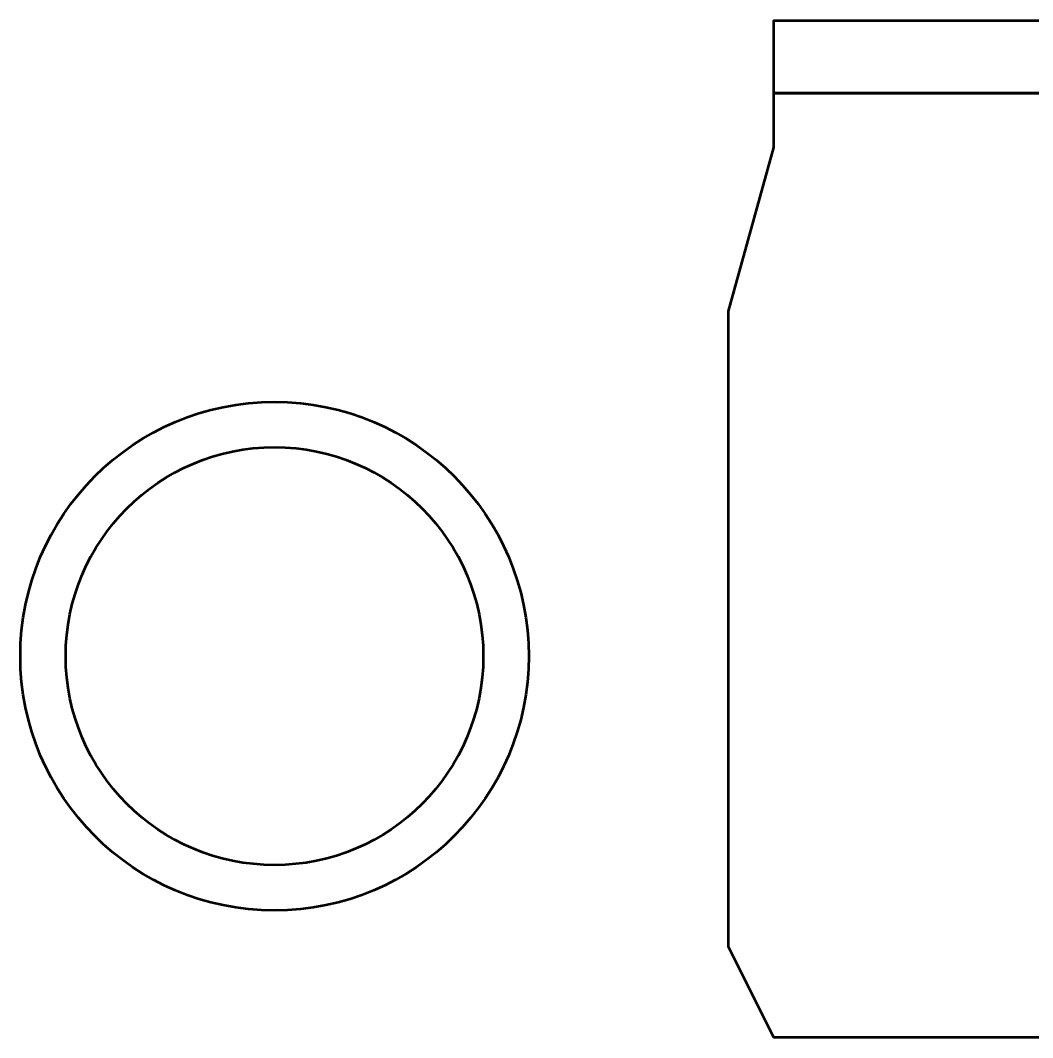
# Model space of a CAD drawing. Header units: centimetres. Extents: x -26.5 to 26.8, y -21 to 28.7.
# Drawn here: x -26.5 to 1.38, y -21 to 7 of the extents above; entities that cross this region are included whole.
import ezdxf

# ---------------------------------------------------------------- set-up
doc = ezdxf.new("R2010")
doc.units = ezdxf.units.CM
doc.header["$MEASUREMENT"] = 0
doc.layers.add('Layer 1', color=7, linetype='Continuous')

msp = doc.modelspace()

# ---------------------------------------------------------------- linework, layer by layer
at = {"layer": 'Layer 1', "lineweight": 53}
for major_axis in [(0, 7), (0, 5.75)]:
    msp.add_ellipse((-19.5, -10.5), major_axis=major_axis, ratio=1, dxfattribs=at)
for points, knots in [([(0, 5), (0, 5), (5.75, 5), (5.75, 5), (5.75, 5), (5.75, 5), (5.75, 7), (5.75, 7), (5.75, 7), (5.75, 7), (0, 7), (0, 7), (0, 7), (0, 7), (-5.75, 7), (-5.75, 7), (-5.75, 7), (-5.75, 7), (-5.75, 5), (-5.75, 5), (-5.75, 5), (-5.75, 5), (0, 5), (0, 5)], [0, 0, 0, 0, 0.14285714, 0.14285714, 0.14285714, 0.14285714, 0.28571429, 0.28571429, 0.28571429, 0.28571429, 0.42857143, 0.42857143, 0.42857143, 0.42857143, 0.57142857, 0.57142857, 0.57142857, 0.57142857, 0.71428571, 0.71428571, 0.71428571, 0.71428571, 1, 1, 1, 1]), ([(0, -21), (0, -21), (5.75, -21), (5.75, -21), (5.75, -21), (5.75, -21), (7, -18.5), (7, -18.5), (7, -18.5), (7, -18.5), (7, -1), (7, -1), (7, -1), (7, -1), (5.75, 3.5), (5.75, 3.5), (5.75, 3.5), (5.75, 3.5), (5.75, 5), (5.75, 5), (5.75, 5), (5.75, 5), (0, 5), (0, 5), (0, 5), (0, 5), (-5.75, 5), (-5.75, 5), (-5.75, 5), (-5.75, 5), (-5.75, 3.5), (-5.75, 3.5), (-5.75, 3.5), (-5.75, 3.5), (-7, -1), (-7, -1), (-7, -1), (-7, -1), (-7, -18.5), (-7, -18.5), (-7, -18.5), (-7, -18.5), (-5.75, -21), (-5.75, -21), (-5.75, -21), (-5.75, -21), (0, -21), (0, -21)], [0, 0, 0, 0, 0.07692308, 0.07692308, 0.07692308, 0.07692308, 0.15384615, 0.15384615, 0.15384615, 0.15384615, 0.23076923, 0.23076923, 0.23076923, 0.23076923, 0.30769231, 0.30769231, 0.30769231, 0.30769231, 0.38461538, 0.38461538, 0.38461538, 0.38461538, 0.46153846, 0.46153846, 0.46153846, 0.46153846, 0.53846154, 0.53846154, 0.53846154, 0.53846154, 0.61538462, 0.61538462, 0.61538462, 0.61538462, 0.69230769, 0.69230769, 0.69230769, 0.69230769, 0.76923077, 0.76923077, 0.76923077, 0.76923077, 0.84615385, 0.84615385, 0.84615385, 0.84615385, 1, 1, 1, 1])]:
    msp.add_open_spline(points, degree=3, knots=knots, dxfattribs=at)

doc.saveas('drawing.dxf')
